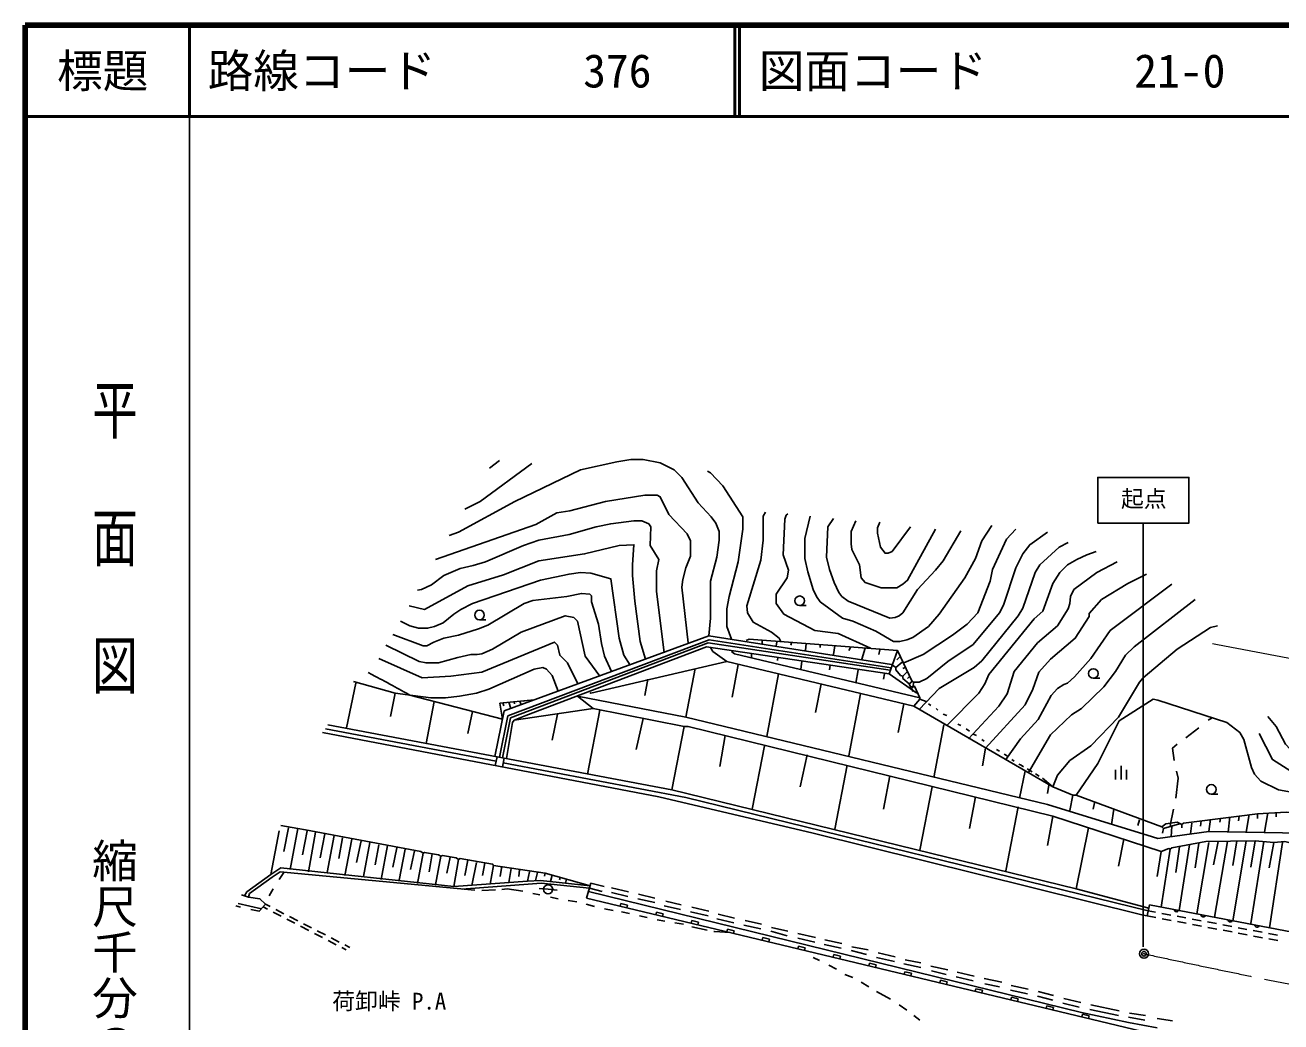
# Model space of a CAD drawing. Units: millimetres, scale not verified. Extents: x 40000 to 680000, y 20000 to 380000.
# Drawn here: x 40000 to 177577, y 270848 to 380000 of the extents above; entities that cross this region are included whole.
import ezdxf
from ezdxf.enums import TextEntityAlignment as Align

# ---------------------------------------------------------------- set-up
doc = ezdxf.new("R2010")
doc.units = ezdxf.units.MM
doc.header["$LTSCALE"] = 1000
doc.header["$PDMODE"] = 32
doc.header["$PDSIZE"] = 500
doc.linetypes.add('CHAIN', pattern=[18.5, 12, -1.5, 3.5, -1.5])
for name, color, linetype, lineweight in [('M-BGD', 7, 'Continuous', 25), ('M-BMK', 2, 'CHAIN', 13), ('M-BMK-HTXT', 7, 'Continuous', 13), ('M-BMK-SRVR', 3, 'Continuous', 25), ('M-STR-HTXT', 7, 'Continuous', 13), ('M-STR-STRC', 7, 'Continuous', 25), ('M-TTL', 2, 'Continuous', 140), ('M-TTL-BAND', 7, 'Continuous', 25), ('M-TTL-LINE', 7, 'Continuous', 50)]:
    doc.layers.add(name, color=color, linetype=linetype, lineweight=lineweight)
doc.layers.add('M-OTRS', color=6, linetype='Continuous')
doc.layers.add('M-TTL-TXT', color=7, linetype='Continuous')
doc.styles.add('@ＭＳ ゴシック', font='')
doc.styles.add('ＭＳ ゴシック', font='')
doc.styles.get('@ＭＳ ゴシック').set_extended_font_data('@MS Gothic')
doc.styles.get('ＭＳ ゴシック').set_extended_font_data('MS Gothic')

msp = doc.modelspace()

# ---------------------------------------------------------------- linework, layer by layer
at = {"layer": 'M-BGD'}
for p, q in [((91974, 332331), (90874, 331484)), ((162502, 325388), (162502, 279076)), ((124861, 316438), (125561, 316438)), ((89780, 314876), (90480, 314876)), ((92889, 304364), (114959, 312682)), ((114831, 312371), (93185, 304153)), ((134789, 309352), (114831, 312371)), ((114959, 312682), (134886, 309617)), ((120761, 312688), (120761, 312265)), ((122370, 312434), (122285, 312011)), ((123978, 312350), (123894, 312096)), ((119576, 311164), (119576, 310741)), ((125587, 312265), (125502, 311503)), ((127111, 312180), (127111, 311842)), ((128720, 312011), (128550, 311080)), ((130413, 311842), (130244, 311503)), ((132022, 311757), (131683, 310572)), ((133630, 311588), (133546, 311080)), ((135578, 311503), (134646, 308963)), ((113395, 309556), (112379, 304222)), ((118136, 309979), (117459, 306423)), ((122478, 310768), (122422, 310404)), ((125079, 310318), (124994, 309471)), ((128212, 309894), (128127, 309386)), ((135832, 310826), (135493, 310487)), ((136424, 309640), (136170, 309556)), ((108230, 308370), (107892, 306592)), ((122539, 308963), (121269, 302105)), ((131260, 309386), (131006, 307947)), ((134138, 308963), (134054, 308370)), ((136678, 309217), (136170, 308709)), ((136932, 308709), (136678, 308455)), ((157028, 308473), (157728, 308473)), ((76226, 307947), (75210, 303036)), ((80544, 306846), (80036, 304306)), ((127196, 307862), (126603, 304730)), ((137186, 308116), (136848, 307862)), ((82152, 306637), (92300, 304002)), ((84800, 305949), (83931, 301343)), ((91992, 305760), (95762, 306100)), ((92300, 304002), (91992, 305760)), ((92330, 305790), (92442, 305466)), ((93005, 305851), (93207, 305164)), ((93567, 305902), (93633, 305684)), ((94187, 305957), (94342, 305580)), ((94673, 306001), (94718, 305915)), ((131514, 306762), (130244, 299988)), ((136255, 305661), (135662, 302528)), ((138033, 306169), (137356, 305407)), ((138033, 306169), (138710, 305915)), ((138964, 305661), (139218, 305492)), ((89019, 304854), (88503, 302444)), ((92482, 304899), (91470, 299922)), ((91975, 299827), (92889, 304364)), ((93185, 304153), (92312, 299763)), ((98324, 304560), (97732, 301682)), ((102981, 304984), (101626, 297956)), ((107722, 304052), (106960, 300666)), ((139811, 305153), (139980, 304984)), ((140573, 304560), (140996, 304391)), ((170037, 304137), (169614, 303883)), ((72924, 302952), (91614, 299384)), ((73178, 303375), (110855, 296263)), ((112210, 303206), (110855, 296263)), ((140658, 303375), (139557, 297618)), ((142182, 303460), (142520, 303290)), ((143113, 302952), (143452, 302698)), ((168598, 303036), (167158, 301936)), ((72586, 302528), (109416, 295501)), ((116697, 302190), (116104, 298803)), ((143875, 302359), (144214, 302190)), ((144806, 301766), (145060, 301597)), ((121015, 301089), (119660, 294146)), ((125672, 300073), (124910, 296602)), ((146415, 300666), (146754, 300496)), ((147262, 300158), (147600, 299988)), ((91720, 299875), (91512, 298917)), ((92473, 299733), (92289, 298769)), ((130074, 298972), (128720, 291945)), ((148108, 299565), (148362, 299396)), ((160067, 297404), (160067, 298904)), ((134731, 297787), (134054, 294146)), ((149560, 298356), (148955, 295332)), ((159467, 297404), (159467, 298454)), ((160667, 297404), (160667, 298454)), ((110855, 296263), (155136, 285426)), ((139388, 296602), (138033, 289659)), ((152172, 296771), (152003, 295840)), ((109416, 295501), (126349, 291522)), ((144129, 295501), (143452, 292030)), ((154797, 295670), (154458, 293977)), ((157168, 294824), (156998, 294146)), ((169960, 295781), (170660, 295781)), ((148786, 294400), (147431, 287373)), ((152596, 293384), (152003, 290167)), ((159284, 294146), (159030, 292453)), ((169868, 293046), (169698, 291691)), ((170968, 293130), (170884, 292707)), ((171984, 293300), (171815, 291606)), ((173000, 293384), (172916, 292876)), ((174101, 293554), (173762, 291606)), ((175032, 293638), (175032, 293130)), ((176133, 293723), (175794, 291606)), ((177064, 293808), (177064, 293300)), ((67844, 291776), (66933, 286988)), ((68860, 292114), (68352, 289490)), ((69876, 292030), (69030, 287542)), ((70892, 291776), (70384, 289151)), ((156490, 292114), (155136, 285426)), ((162078, 292961), (161909, 292368)), ((164703, 292030), (164618, 291522)), ((166481, 292538), (164703, 292030)), ((166735, 292453), (166735, 292114)), ((167836, 292622), (167666, 291437)), ((168852, 292876), (168767, 292284)), ((71824, 291606), (71062, 287288)), ((72840, 291437), (72332, 288812)), ((73856, 291268), (73094, 287204)), ((74787, 291014), (74364, 288728)), ((75803, 290844), (75041, 286865)), ((76819, 290675), (76311, 288304)), ((77750, 290506), (77073, 286780)), ((126349, 291522), (162502, 282547)), ((160385, 290844), (159792, 287881)), ((168598, 290421), (168174, 287712)), ((169698, 290506), (168380, 282681)), ((170714, 290590), (170206, 288050)), ((171730, 290590), (170311, 282311)), ((172746, 290675), (172323, 287966)), ((173762, 290675), (172323, 281870)), ((174778, 290675), (174270, 287796)), ((175710, 290590), (174270, 281616)), ((176810, 290506), (176302, 287712)), ((177742, 290506), (176331, 281158)), ((78766, 290252), (78343, 288050)), ((79698, 290167), (79020, 286442)), ((80714, 289913), (80290, 287796)), ((81645, 289744), (80968, 286357)), ((82661, 289574), (82238, 287542)), ((83592, 289320), (83000, 286018)), ((84608, 289236), (84270, 287288)), ((85540, 288982), (84947, 285849)), ((164449, 289490), (164026, 286780)), ((166481, 289998), (166058, 287204)), ((167582, 290252), (166427, 283055)), ((86556, 288897), (86217, 287119)), ((87487, 288643), (86979, 285680)), ((88503, 288558), (88164, 286865)), ((89434, 288304), (88926, 285764)), ((90366, 288220), (90112, 286865)), ((92228, 287881), (92059, 286780)), ((93244, 287627), (92990, 286103)), ((94176, 287542), (94091, 286780)), ((66933, 286988), (64290, 285105)), ((64591, 284921), (67082, 286696)), ((67082, 286696), (67929, 287288)), ((68352, 287204), (67844, 286442)), ((67929, 287288), (89265, 285256)), ((95276, 287288), (95022, 286272)), ((96123, 287204), (95901, 286314)), ((96983, 287115), (96898, 286806)), ((97734, 286907), (97545, 286223)), ((98618, 286663), (98547, 286403)), ((99320, 286468), (99203, 286045)), ((64290, 285105), (64031, 284637)), ((64458, 284494), (64591, 284921)), ((67167, 285426), (66744, 284664)), ((91545, 285305), (90054, 285219)), ((95615, 284918), (96377, 284748)), ((97299, 285365), (96303, 285453)), ((97299, 285365), (98295, 285278)), ((101974, 286051), (101513, 284396)), ((101817, 285488), (103230, 285131)), ((103435, 285656), (101974, 286051)), ((104251, 285510), (106114, 285087)), ((104251, 285002), (106029, 284579)), ((107214, 284833), (108992, 284410)), ((155136, 285426), (163108, 283305)), ((63103, 283563), (63611, 283394)), ((63357, 283817), (65897, 283224)), ((66066, 283446), (66542, 283200)), ((66320, 283732), (66843, 283465)), ((97562, 284494), (98409, 284325)), ((99510, 284156), (100441, 283986)), ((101457, 283732), (102388, 283478)), ((105267, 283804), (105197, 283512)), ((105996, 283629), (105267, 283804)), ((105926, 283337), (105996, 283629)), ((107130, 284325), (108992, 283902)), ((110008, 283563), (111786, 283140)), ((110178, 284071), (111871, 283648)), ((162942, 282447), (163180, 283677)), ((67163, 282879), (68052, 282419)), ((67467, 283146), (68357, 282691)), ((68673, 282098), (69562, 281639)), ((68980, 282372), (69870, 281916)), ((103489, 283224), (104425, 283050)), ((105352, 282886), (106198, 282716)), ((107299, 282462), (108146, 282293)), ((109157, 282871), (109087, 282579)), ((109886, 282696), (109157, 282871)), ((109246, 282039), (110093, 281870)), ((109816, 282405), (109886, 282696)), ((112887, 282886), (114834, 282462)), ((113056, 283394), (114919, 282970)), ((115766, 282124), (117628, 281700)), ((115935, 282632), (117713, 282208)), ((162502, 282547), (162942, 282447)), ((162942, 282447), (163875, 282270)), ((163050, 283007), (163840, 282859)), ((164528, 282730), (165511, 282546)), ((164563, 282141), (165545, 281955)), ((166199, 282417), (167182, 282232)), ((167870, 282103), (168852, 281919)), ((70184, 281317), (71072, 280858)), ((70494, 281598), (71384, 281142)), ((72007, 280823), (72897, 280368)), ((111194, 281700), (112125, 281531)), ((113046, 281939), (112977, 281647)), ((113034, 281266), (114731, 280893)), ((113776, 281764), (113046, 281939)), ((113706, 281472), (113776, 281764)), ((116936, 281006), (116866, 280714)), ((117666, 280831), (116936, 281006)), ((117596, 280539), (117666, 280831)), ((118729, 281446), (120592, 281023)), ((118898, 281954), (120676, 281531)), ((121692, 280769), (123470, 280261)), ((121777, 281192), (123555, 280769)), ((166233, 281825), (167216, 281640)), ((167904, 281510), (168886, 281325)), ((169540, 281790), (170523, 281606)), ((169574, 281195), (170557, 281009)), ((171211, 281477), (172194, 281292)), ((171245, 280880), (172227, 280694)), ((172882, 281163), (173865, 280979)), ((174553, 280850), (175536, 280665)), ((71694, 280537), (72582, 280077)), ((73204, 279756), (74092, 279297)), ((73520, 280049), (74411, 279594)), ((120826, 280073), (120756, 279782)), ((121555, 279898), (120826, 280073)), ((121485, 279607), (121555, 279898)), ((124656, 280515), (126603, 280092)), ((124656, 280007), (126518, 279584)), ((127534, 279330), (129397, 278906)), ((127619, 279838), (129482, 279414)), ((172915, 280564), (173898, 280379)), ((174586, 280249), (175568, 280064)), ((176224, 280536), (177207, 280352)), ((176256, 279934), (177239, 279749)), ((74714, 278975), (75190, 278729)), ((75034, 279275), (75557, 279007)), ((124716, 279141), (124646, 278849)), ((125445, 278966), (124716, 279141)), ((125375, 278674), (125445, 278966)), ((128605, 278208), (128536, 277916)), ((129335, 278033), (128605, 278208)), ((129265, 277741), (129335, 278033)), ((130498, 278652), (132191, 278229)), ((130582, 279076), (132360, 278737)), ((133461, 278398), (135324, 277975)), ((126349, 277890), (127026, 277552)), ((128042, 277044), (128889, 276620)), ((132495, 277275), (132425, 276984)), ((133225, 277101), (132495, 277275)), ((133155, 276809), (133225, 277101)), ((133292, 277890), (135239, 277467)), ((136255, 277213), (138118, 276790)), ((136424, 277636), (138118, 277298)), ((139218, 276959), (141081, 276536)), ((129820, 276028), (130667, 275689)), ((131598, 275181), (132445, 274673)), ((136385, 276343), (136315, 276051)), ((137114, 276168), (136385, 276343)), ((137044, 275876), (137114, 276168)), ((139303, 276451), (140912, 276028)), ((140275, 275410), (140205, 275118)), ((141004, 275235), (140275, 275410)), ((140934, 274944), (141004, 275235)), ((142012, 275774), (143875, 275350)), ((142097, 276282), (143960, 275858)), ((145060, 275604), (147008, 275181)), ((133292, 274165), (134816, 273318)), ((144165, 274478), (144095, 274186)), ((144894, 274303), (144165, 274478)), ((144824, 274011), (144894, 274303)), ((145145, 275012), (146754, 274673)), ((147939, 274334), (149802, 273911)), ((148024, 274842), (149886, 274419)), ((150987, 274165), (152680, 273742)), ((135747, 272726), (136594, 272133)), ((148054, 273545), (147984, 273253)), ((148784, 273370), (148054, 273545)), ((148714, 273078), (148784, 273370)), ((150902, 273657), (152596, 273234)), ((151944, 272612), (151874, 272321)), ((152673, 272437), (151944, 272612)), ((152603, 272146), (152673, 272437)), ((153696, 272895), (155474, 272472)), ((153781, 273403), (155644, 272980)), ((156744, 272726), (159877, 272048)), ((137356, 271540), (138033, 271032)), ((155834, 271680), (155764, 271388)), ((156563, 271505), (155834, 271680)), ((156493, 271213), (156563, 271505)), ((156660, 272218), (159792, 271540)), ((160893, 271371), (162671, 271032)), ((160978, 271794), (162756, 271540)), ((164026, 271202), (165719, 270948))]:
    msp.add_line(p, q, dxfattribs=at)
for points in [[(86471, 324118), (87487, 324457), (93668, 327844), (100864, 331315), (104844, 332162), (106368, 332416), (107722, 332416), (109585, 332077), (111109, 331315), (111956, 330468), (113734, 327674), (115173, 326150), (115681, 325473), (116020, 324542), (116020, 323610), (115766, 321748), (115088, 319123), (115088, 315059), (114919, 313112)], [(95530, 331992), (89858, 327844), (88164, 326997)], [(114750, 331146), (115088, 330976), (116443, 329537), (118644, 326150), (118644, 324796), (118136, 321240), (117120, 317430), (116866, 316075), (116866, 314128), (117374, 312773)], [(84947, 321494), (95954, 325304), (98240, 326574), (99679, 326828), (103574, 327844), (107892, 328521), (109246, 328521), (109585, 328352), (110516, 326404), (112548, 324288), (112887, 323526), (112887, 321832), (112379, 320562), (112040, 319292), (111956, 318446), (112633, 312350)], [(121100, 326658), (120846, 326235), (120846, 323610), (120592, 321409), (119068, 316414), (119152, 315652), (119745, 314636), (121777, 313535), (122624, 312858), (122793, 312519)], [(123555, 326489), (123386, 326320), (123216, 325896), (123047, 322002), (123640, 320308), (123470, 319462), (122285, 317684), (122285, 316668), (123132, 315482), (126518, 313704), (129058, 313366), (132614, 311757)], [(126010, 326235), (125418, 323780), (125418, 321578), (125756, 320139), (126349, 318192), (126688, 317430), (127111, 316837), (129566, 315059), (130667, 314720), (133207, 313620), (135154, 312519), (135832, 312519), (136594, 312688), (137271, 312942), (138964, 314128), (140150, 315482), (142944, 319462), (144129, 321578), (144806, 323526), (145907, 325219)], [(83000, 318107), (83423, 318192), (84524, 318700), (85878, 319716), (87656, 320478), (89096, 320816), (90450, 321240), (94599, 323018), (96292, 323610), (99594, 324203), (102558, 325050), (104166, 325388), (106706, 325727), (107553, 325727), (108315, 325388), (108569, 325050), (108484, 323018), (109416, 321494), (109162, 320224), (109162, 318022), (110008, 311249)], [(128550, 325981), (127958, 325050), (127788, 321748), (128127, 320393), (128635, 318954), (129143, 317853), (129482, 317430), (130159, 316922), (134731, 315059), (135324, 315144), (135747, 315313), (136170, 315652), (137779, 318192), (139726, 320308), (140573, 321324), (142520, 324626)], [(131006, 325727), (130498, 324542), (130498, 323187), (130582, 322594), (131429, 320901), (131598, 319462), (132022, 318954), (133800, 318361), (135493, 318361), (136170, 318784), (136678, 319208), (139726, 324796)], [(133630, 325558), (133376, 324965), (133376, 324372), (133715, 322848), (134223, 322171), (134562, 322171), (134985, 322340), (137017, 325050)], [(148532, 324796), (147516, 323695), (145992, 320393), (145738, 319123), (144383, 315652), (143198, 314382), (141589, 313196), (138372, 311080), (136255, 310148), (136086, 310233), (135408, 309640)], [(152003, 324457), (150056, 323102), (149294, 322086), (148532, 320562), (147177, 316498), (146754, 315652), (143875, 312180), (141081, 310318), (138795, 308455), (137948, 308032), (137356, 308032), (137186, 308116), (135578, 311503), (119322, 312773), (118983, 312604)], [(154289, 323356), (153273, 322848), (151156, 320901), (150648, 320054), (149294, 316160), (148786, 315313), (144806, 310402), (143960, 309640), (140150, 307354), (137948, 305068)], [(82068, 316414), (83762, 315990), (88503, 318615), (92398, 319800), (96292, 321324), (101288, 322086), (105098, 323018), (106706, 323102), (106537, 320901), (106537, 319716), (106791, 316922), (107384, 312519), (107976, 310572)], [(157337, 322340), (156321, 322002), (155220, 321494), (154204, 320901), (153358, 320054), (152596, 318869), (151495, 315821), (150564, 314974), (145568, 308878), (145145, 307862), (144468, 306846), (140996, 303290)], [(159623, 321240), (157422, 320054), (154882, 318192), (154543, 317430), (154458, 316668), (154289, 316075), (153104, 314212), (150902, 312350), (148362, 309217), (147600, 306762), (146669, 305407), (143367, 301851)], [(81137, 314720), (82153, 314212), (83084, 313958), (84100, 313958), (84862, 314128), (85794, 314551), (86979, 315482), (87741, 315990), (89011, 316668), (96462, 319208), (99594, 319885), (100864, 320054), (101965, 319970), (104166, 319377), (105098, 312858), (105606, 310995), (106283, 309894)], [(162840, 319885), (160808, 318869), (157930, 317091), (156575, 315567), (156575, 315228), (155051, 312858), (152342, 310572), (151072, 309132), (150394, 307270), (149548, 305576), (145230, 300835), (144891, 298888)], [(165634, 318784), (158861, 313704), (156744, 310656), (154966, 308624), (154204, 307947), (153781, 307778), (153104, 307354), (152426, 306592), (150987, 303968), (149040, 301851), (147431, 299565)], [(80290, 313281), (83592, 312011), (84016, 312011), (84778, 312434), (85878, 312858), (87487, 313196), (89688, 313874), (90704, 314297), (94684, 316668), (95615, 317006), (99340, 317430), (100949, 317768), (101880, 317684), (102050, 317514), (102050, 316837), (102812, 314382), (103150, 312265), (103489, 310910), (104251, 309217)], [(168174, 317091), (161486, 311926), (160554, 310995), (159454, 309217), (158184, 307524), (155728, 305153), (154628, 304476), (152342, 302274), (149931, 298141)], [(79528, 312096), (83169, 310318), (83931, 310148), (85286, 310148), (87402, 310741), (88842, 311080), (89519, 311080), (90027, 311164), (91212, 311672), (94345, 313535), (99171, 315313), (100102, 315144), (100526, 314720), (101372, 310910), (102981, 308709)], [(170630, 314212), (169868, 314043), (166227, 311672), (162502, 308540)], [(78766, 310656), (83508, 308540), (86640, 308709), (90027, 309132), (97986, 312434), (98324, 312096), (98578, 310995), (99425, 310148), (100570, 307859)], [(135408, 309640), (134900, 309979), (114919, 313112), (92482, 304899)], [(137694, 306846), (134646, 308963), (114665, 311926), (94853, 304391), (93583, 303883)], [(164703, 292030), (164534, 292199), (155136, 295670), (154797, 295670), (152596, 296602), (137356, 305407), (116866, 310318), (115342, 311418), (115088, 311842)], [(138033, 306338), (117713, 311164), (117374, 311418)], [(75972, 308116), (80544, 306846), (82492, 306592), (84439, 306338), (86048, 306338), (87572, 306508), (89434, 306846), (90789, 307270), (95784, 309471), (96716, 309640), (97139, 309471), (97732, 308794), (98391, 307062)], [(116866, 310318), (101965, 306846), (101880, 306931)], [(135408, 309640), (135408, 309386), (135916, 308794), (136170, 308709)], [(136170, 308709), (136170, 308455), (136848, 307862), (137017, 307524), (137271, 307524), (137356, 308032)], [(152596, 296602), (153104, 297872), (154458, 299480), (156744, 301089), (159792, 304222), (162078, 308032), (162502, 308540)], [(137271, 307016), (137102, 307439), (137440, 307608), (138033, 306338), (138033, 306169)], [(102219, 305153), (100526, 306508), (112379, 304222), (152003, 294654), (163518, 291098), (164110, 290929), (169698, 291691), (179774, 291522), (187732, 290252), (196284, 287712), (203819, 286696), (219567, 285256), (230997, 284918), (242342, 284833), (248692, 284918), (252333, 284748), (255042, 284494), (262493, 283309), (264610, 283309), (267404, 283986), (274516, 288474)], [(155136, 295670), (157506, 299142), (159877, 303798), (163602, 306169), (164110, 306084), (171646, 303629), (173085, 302528), (173508, 301766), (174355, 298718), (174694, 297956), (175371, 297194), (177318, 296263), (198400, 292453), (206359, 291522), (216519, 290421), (222784, 289998), (255466, 289574)], [(92728, 299685), (93414, 303629), (93583, 303883), (102219, 305153), (112210, 303206), (112633, 303206), (152596, 293384), (164449, 289490), (165296, 289828), (165465, 289744)], [(176133, 304306), (177064, 303206), (178080, 301258), (179096, 300158), (180197, 299480), (180790, 299226), (186378, 297872), (192220, 296686), (197215, 295840), (202888, 294993), (221599, 292961)], [(175202, 302444), (176641, 299565), (178673, 298295), (181975, 297364), (186124, 296348), (190272, 295501), (196368, 294485), (203819, 293384), (209915, 292622), (222446, 291522), (237432, 291268)], [(166227, 301258), (165719, 300835), (165888, 299480)], [(92377, 299230), (112379, 295416), (163050, 283007)], [(148870, 299057), (149124, 298972), (149382, 298767)], [(166142, 298295), (166312, 297533), (166058, 295332)], [(165804, 294146), (165465, 292368), (165634, 292284), (165550, 291098)], [(166735, 292453), (166904, 292622), (173000, 293384), (175032, 293638), (178165, 293808), (184346, 293554), (197130, 290929), (207968, 289574), (219990, 288389), (252841, 288050), (256058, 287796), (257667, 287458), (258768, 287458), (259953, 287881), (261816, 289151)], [(68015, 292368), (69876, 292030), (70723, 291860), (83338, 289490), (83592, 289320)], [(164534, 292199), (164957, 292538), (166227, 292707), (166735, 292453)], [(178758, 290421), (177996, 290590), (176810, 290506), (174778, 290675), (169360, 290590), (165634, 289913), (165465, 289744), (164449, 283394)], [(83592, 289320), (83762, 289405), (85286, 289151), (85540, 288982)], [(85540, 288982), (85709, 289066), (87233, 288812), (87487, 288643)], [(66933, 286988), (68014, 287712), (86979, 285680), (95022, 286272)], [(87487, 288643), (87656, 288728), (91212, 288135), (91297, 287966), (90958, 285934)], [(91297, 287966), (96970, 287119), (101892, 285756)], [(101892, 285756), (96457, 286340), (95022, 286272)], [(95107, 285934), (88334, 285426), (87912, 285385)], [(92228, 285341), (92821, 285426), (94514, 285172)], [(95107, 285934), (96538, 286024), (101817, 285488)], [(164026, 270186), (160893, 270778), (155728, 271879), (101711, 285108)], [(63696, 284748), (64458, 284494), (65728, 284325), (66320, 283732)], [(66320, 283732), (65643, 282970), (64712, 283140)], [(368527, 252622), (348938, 251265), (317586, 250414), (289946, 251276), (271976, 252490), (267912, 252829), (262916, 253337), (254564, 254091), (225771, 257878), (199678, 262565), (174348, 267457), (173934, 265387), (162707, 267676), (163170, 269612), (101513, 284396)], [(163180, 283677), (201787, 276282), (226918, 271836)], [(115445, 280746), (115535, 280746), (117229, 280627)]]:
    msp.add_lwpolyline(points, dxfattribs=at)
msp.add_lwpolyline([(157506, 325473), (157506, 330468), (167497, 330468), (167497, 325473)], close=True, dxfattribs=at)
for centre, radius in [((124861, 316963), 525), ((89780, 315401), 525), ((157028, 308998), 525), ((169960, 296306), 525), ((97299, 285365), 500)]:
    msp.add_circle(centre, radius, dxfattribs=at)
for centre in [(166137, 283168), (169084, 282603), (172030, 282039), (174976, 281474)]:
    msp.add_arc(centre, 256, 181.83691, 336.47615, dxfattribs=at)
msp.add_open_spline([(82152, 306637), (81093, 307220), (80823, 307369), (79968, 307831), (79046, 308330), (78752, 308484), (77599, 309095)], degree=3, knots=[0, 0, 0, 0, 1, 1, 1, 2, 2, 2, 2], dxfattribs=at)
at = {"layer": 'M-BMK'}
msp.add_arc((369764, 1232047), 975982, 257.74413, 263.6095, dxfattribs=at)
at = {"layer": 'M-BMK-HTXT'}
msp.add_lwpolyline([(170099, 312271), (170616, 312171), (197384, 307100), (209661, 304645), (225832, 301766), (232775, 300666), (242173, 299311), (252079, 298041), (263932, 296771), (272314, 296009), (280612, 295416), (290856, 294824), (301524, 294400), (309144, 294231), (326078, 294231), (332089, 294316)], dxfattribs=at)
at = {"layer": 'M-BMK-SRVR'}
msp.add_circle((162585, 278308), 500, dxfattribs=at)
msp.add_point((162585, 278308), dxfattribs=at)
at = {"layer": 'M-OTRS'}
msp.add_point((162585, 278308), dxfattribs=at)
at = {"layer": 'M-STR-STRC'}
for p, q in [((149798, 298554), (150313, 298226)), ((150699, 298016), (151097, 297746)), ((151471, 297536), (152596, 296602))]:
    msp.add_line(p, q, dxfattribs=at)
at = {"layer": 'M-TTL'}
for p, q in [((40000, 380000), (40000, 20000)), ((680000, 380000), (40000, 380000))]:
    msp.add_line(p, q, dxfattribs=at)
at = {"layer": 'M-TTL-BAND'}
msp.add_line((58000, 370000), (58000, 20000), dxfattribs=at)
at = {"layer": 'M-TTL-LINE'}
for p, q in [((58000, 380000), (58000, 370000)), ((117750, 380000), (117750, 370000)), ((118250, 380000), (118250, 370000)), ((40000, 370000), (680000, 370000))]:
    msp.add_line(p, q, dxfattribs=at)

# ---------------------------------------------------------------- texts
at = {"layer": 'M-BGD', "style": 'ＭＳ ゴシック'}
msp.add_text('荷卸峠 P.A', height=1833, dxfattribs=at).set_placement((73645, 271652), align=Align.BOTTOM_LEFT)
at = {"layer": 'M-STR-HTXT', "style": 'ＭＳ ゴシック'}
msp.add_text('起点', height=1833, dxfattribs=at).set_placement((160058, 326668), align=Align.BOTTOM_LEFT)
at = {"layer": 'M-TTL-BAND', "style": '@ＭＳ ゴシック', "width": 1.4}
msp.add_text('平  面  図', height=3666, rotation=270, dxfattribs=at).set_placement((49777, 306475), align=Align.MIDDLE_RIGHT)
at = {"layer": 'M-TTL-BAND', "style": '@ＭＳ ゴシック'}
msp.add_text('縮尺千分の一', height=3666, rotation=270, dxfattribs=at).set_placement((49777, 261030), align=Align.MIDDLE_RIGHT)
at = {"layer": 'M-TTL-TXT', "style": 'ＭＳ ゴシック'}
msp.add_text('標題', height=3666, dxfattribs=at).set_placement((48500, 375000), align=Align.MIDDLE_CENTER)
for s, p in [('路線コード', (60000, 375000)), ('図面コード', (120380, 375000)), ('376', (101142, 375000)), ('21-0', (161521, 375000))]:
    msp.add_text(s, height=3666, dxfattribs=at).set_placement(p, align=Align.MIDDLE_LEFT)

doc.saveas('drawing.dxf')
